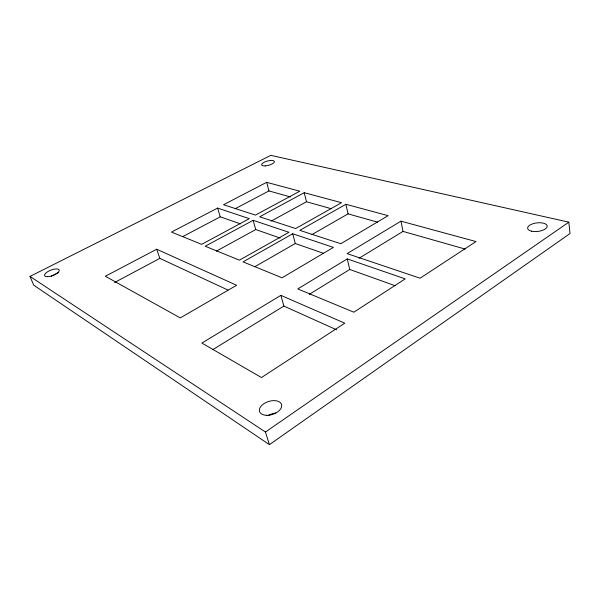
<?xml version="1.0" encoding="UTF-8"?>
<svg xmlns="http://www.w3.org/2000/svg" width="600" height="600" viewBox="0 0 600 600"><rect width="100%" height="100%" fill="white"/><g stroke="black" fill="none" stroke-linecap="round" stroke-linejoin="round"><path stroke-width="0.9" d="M269.415 444.66L570 233.542L568.845 222.165L270.81 155.34L30 276.413L33.735 285.21L269.415 444.66L265.447 432.03L30 276.413M265.447 432.03L568.845 222.165M309.353 294.308L349.733 269.46L395.243 285.75M212.767 349.65L283.875 306.09L336.57 329.798M359.13 258.218L402.998 231.405L465.127 249.06M347.265 258.907L297.765 288.93L353.843 312.195L405.21 278.873L347.265 258.907L349.733 269.46M280.875 295.35L201.877 343.058L261.457 377.55L344.79 323.19L280.875 295.35L283.875 306.09M400.965 221.167L347.123 253.612L420.06 278.212L475.995 241.553L400.965 221.167L402.998 231.405M254.865 266.7L295.29 243.51L323.52 253.35M311.962 234.577L348.067 213.855L377.655 222.18M292.733 233.767L243.038 261.877L282.06 277.793L333.397 247.395L292.733 233.767L295.29 243.51M345.892 204.292L299.827 230.37L340.778 243.735L388.147 215.663L345.892 204.292L348.067 213.855M216.382 251.13L255.743 229.545L280.163 238.05M271.237 221.077L306.48 201.75L331.312 208.725M253.125 220.312L205.222 246.24L239.43 260.175L288.938 232.298L253.125 220.312L255.743 229.545M304.222 192.69L259.65 216.81L295.665 228.54L341.535 202.71L304.222 192.69L306.48 201.75M114.63 282.472L159.833 258.368L227.978 290.07M235.208 208.702L268.965 190.928L290.438 196.942M182.618 236.67L220.26 216.84L240.502 223.875M156.69 249.24L105.352 276.255L180.255 317.91L236.632 285.27L156.69 249.24L159.833 258.368M266.647 182.325L223.553 204.735L255.428 215.1L299.798 191.212L266.647 182.325L268.965 190.928M217.62 208.072L171.472 232.072L201.653 244.35L249.33 218.67L217.62 208.072L220.26 216.84M51.24 276.293L58.74 272.475M268.185 415.612A11.46 6.87 -17.9 0 1 275.73 413.002M531.548 231.18A9.863 4.298 -6.8 0 0 547.14 226.71A9.863 4.298 -6.8 0 0 533.52 223.56A9.863 4.298 -6.8 0 0 531.548 231.18M265.252 165.907A6.615 2.228 -15.1 0 0 274.425 161.483A6.615 2.228 -15.1 0 0 264.397 162.135A6.615 2.228 -15.1 0 0 265.252 165.907M47.565 276.675A7.83 2.857 -21.1 0 0 59.235 270.712A7.83 2.857 -21.1 0 0 48.907 271.013A7.83 2.857 -21.1 0 0 47.565 276.675M266.317 415.298A11.55 6.765 -17.8 0 0 281.61 404.752A11.55 6.765 -17.8 0 0 263.647 403.86A11.55 6.765 -17.8 0 0 266.317 415.298"/></g></svg>
